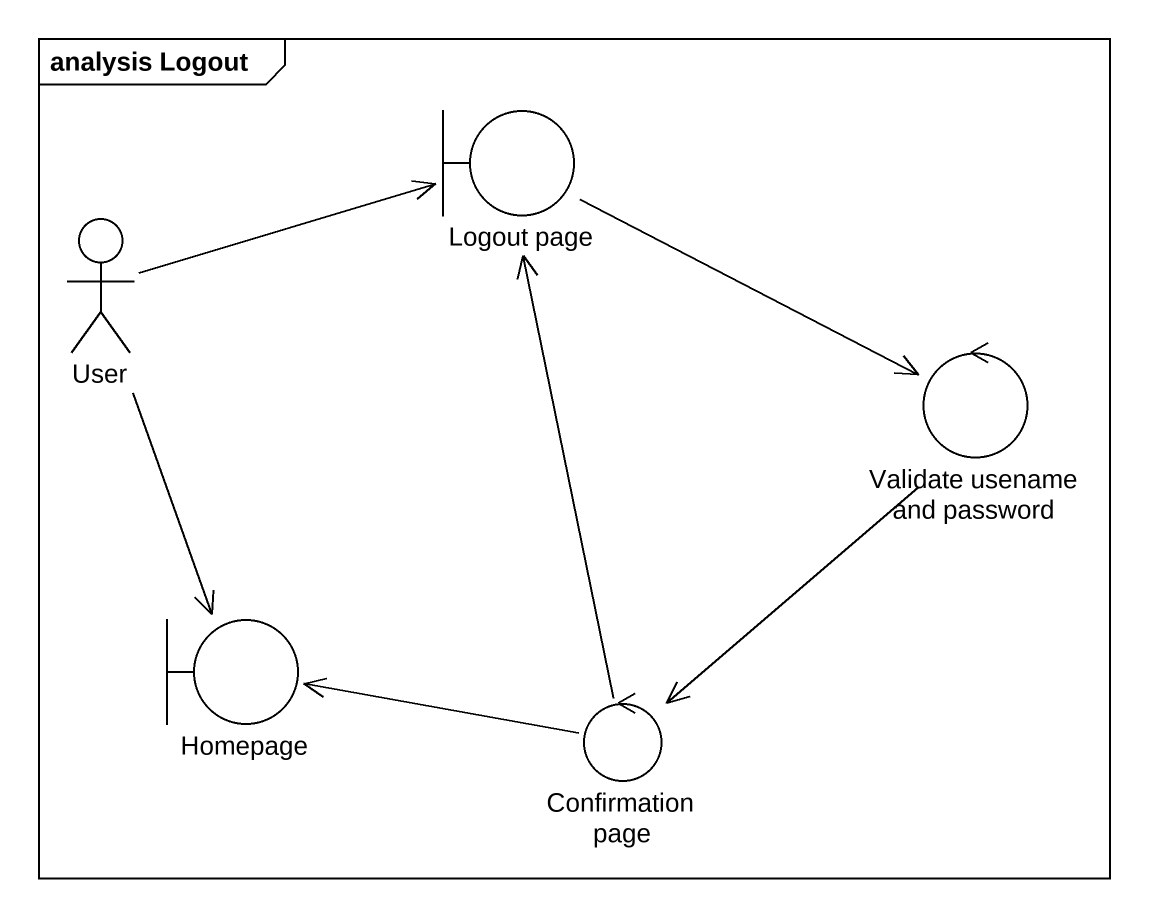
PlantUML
@startuml
mainframe analysis Logout
boundary "Logout page" as Logout_page
actor User
control "Validate usename and password" as Validate_usename_and
boundary Homepage
control "Confirmation page" as Confirmation_page
Logout_page -right-> Validate_usename_and
User -right-> Logout_page
User --> Homepage
Validate_usename_and --> Confirmation_page
Confirmation_page -up-> Logout_page
Confirmation_page -left-> Homepage
@enduml
